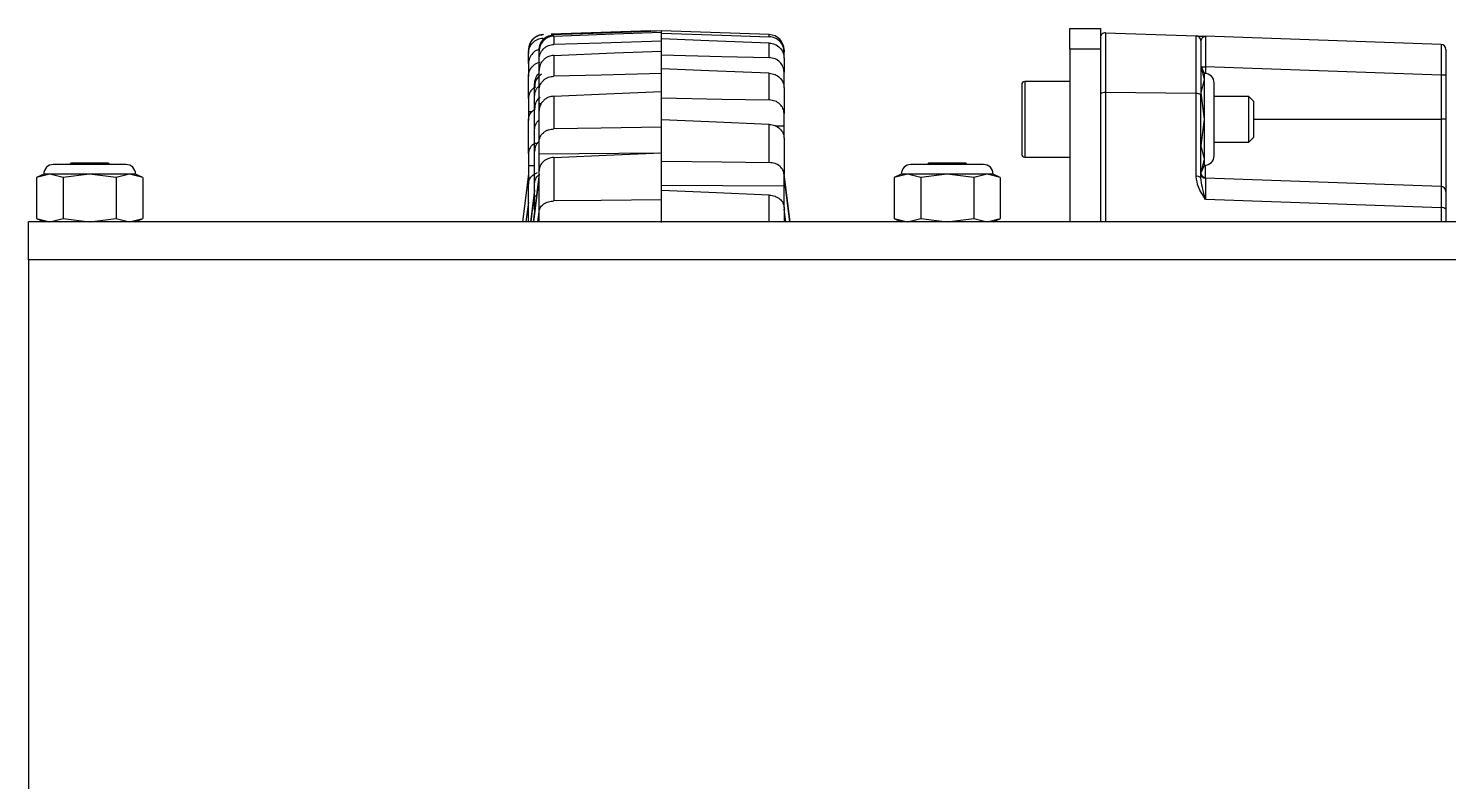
# Model space of a CAD drawing. Header units: inches. Extents: x 0 to 11, y 0 to 8.4.
# Drawn here: x 6.109 to 6.592, y 3.5822 to 3.8384 of the extents above; entities that cross this region are included whole.
import ezdxf

# ---------------------------------------------------------------- set-up
doc = ezdxf.new("R2010")
doc.units = ezdxf.units.IN
doc.header["$MEASUREMENT"] = 0

msp = doc.modelspace()

# ---------------------------------------------------------------- linework, layer by layer
at = {"color": 7, "linetype": 'Continuous', "lineweight": 25}
for p, q in [((6.284089065121456, 3.836293533167682), (6.284089065121456, 3.836229395487943)), ((6.32072916666678, 3.837573033707901), (6.286765180320175, 3.83638698516967)), ((6.28771406512145, 3.835775443948295), (6.287714065121452, 3.832942131492574)), ((6.32072916666678, 3.837573033707901), (6.32072916666678, 3.837568298930683)), ((6.32072916666678, 3.837568298930683), (6.320729166666733, 3.837483647334716)), ((6.32072916666678, 3.837568298930683), (6.322541666667602, 3.837504645101955)), ((6.360994268212099, 3.836293533167625), (6.324354166666822, 3.837573033707841)), ((6.324354166666822, 3.837115271879703), (6.324354166666775, 3.837573033707843)), ((6.324354166666775, 3.836751091455692), (6.324354166666822, 3.837115271879703)), ((6.324354166666775, 3.834847729314532), (6.324354166666775, 3.836751091455692)), ((6.360994268212099, 3.83555502713811), (6.360994268212099, 3.836293533167625)), ((6.463166666666617, 3.83840636730535), (6.473583333333285, 3.838406367305356)), ((6.463166666666617, 3.831381035580946), (6.463166666666617, 3.83840636730535)), ((6.473583333333285, 3.838406367305356), (6.473583333333285, 3.831381035580952)), ((6.475308165827934, 3.836932658576016), (6.475308165827934, 3.816557125323702)), ((6.475308165827934, 3.836932658576016), (6.506141499161267, 3.835855934850021)), ((6.506141499161267, 3.81622510966434), (6.506141499161267, 3.835855934850021)), ((6.589474832494601, 3.832945870725709), (6.50935850083893, 3.835743594675981)), ((6.279062500000113, 3.831032769224187), (6.279062500000113, 3.831088372610291)), ((6.279062500000113, 3.831032769224187), (6.279062500000113, 3.829900984804649)), ((6.282687500000109, 3.830559855135751), (6.282687500000109, 3.831072196840793)), ((6.282687500000109, 3.827860284087393), (6.282687500000109, 3.83055985513575)), ((6.324354166666775, 3.834037488503474), (6.324354166666775, 3.834847729314532)), ((6.324354166666822, 3.830698277007256), (6.324354166666775, 3.834037488503474)), ((6.324354166666775, 3.829448142230954), (6.324354166666822, 3.830698277007256)), ((6.360994268212099, 3.828461828854983), (6.360994268212099, 3.833432522198062)), ((6.366020833333442, 3.831088372610233), (6.366020833333442, 3.830390233216741)), ((6.366020833333442, 3.828237664616851), (6.366020833333442, 3.830390233216741)), ((6.473583333333285, 3.831381035580952), (6.463166666666617, 3.831381035580946)), ((6.463166666666617, 3.831381035580946), (6.46316666666662, 3.772573033972017)), ((6.473583333333285, 3.831381035580952), (6.473583333333287, 3.772573033972017)), ((6.279062500000113, 3.826430472964373), (6.279062500000113, 3.829900984804647)), ((6.279062500000113, 3.826430472964373), (6.279062500000113, 3.822048724222282)), ((6.282687500000109, 3.824083870939457), (6.282687500000109, 3.827860284087393)), ((6.287714065121452, 3.829218461286402), (6.287714065121452, 3.822148217033693)), ((6.324354166666775, 3.824698494795429), (6.324354166666775, 3.829448142230954)), ((6.366020833333442, 3.828237664616851), (6.366020833333442, 3.823501603893246)), ((6.509026041666759, 3.823098033972021), (6.507894468316284, 3.825524700853179)), ((6.279062500000113, 3.814570614280448), (6.279062500000113, 3.822048724222282)), ((6.282687500000109, 3.817347364822425), (6.282687500000109, 3.824083870939457)), ((6.324354166666775, 3.823017980334392), (6.324354166666775, 3.824698494795429)), ((6.324354166666775, 3.816894044644463), (6.324354166666775, 3.823017980334392)), ((6.360994268212099, 3.814049346426922), (6.360994268212099, 3.823165332761369)), ((6.366020833333442, 3.818861679391701), (6.366020833333442, 3.823501603893246)), ((6.509026041666759, 3.821004680906153), (6.507898884701651, 3.825515229884197)), ((6.507898884701651, 3.816494131928109), (6.509026041666759, 3.821004680906153)), ((6.507983732328515, 3.825333273561199), (6.509358500794655, 3.825333273561199)), ((6.509026041666759, 3.821004680906153), (6.509026041666759, 3.823098033972021)), ((6.509026041666759, 3.807473033972021), (6.509026041666759, 3.821004680906153)), ((6.5894748324946, 3.822535549610927), (6.509358500794709, 3.825333273562743)), ((6.509358500838926, 3.825333273561199), (6.509358500838926, 3.823081012197897)), ((6.5894748324946, 3.822535549610927), (6.5894748324946, 3.807473033972022)), ((6.591083333333429, 3.822535549610927), (6.5894748324946, 3.822535549610927)), ((6.591083333333429, 3.822535549610927), (6.591083333333429, 3.807473033972022)), ((6.28114583333344, 3.8194086323695), (6.28114583333344, 3.819421706207699)), ((6.28114583333344, 3.818484026310208), (6.28114583333344, 3.8194086323695)), ((6.28114583333344, 3.815271114330195), (6.28114583333344, 3.818484026310208)), ((6.282687500000109, 3.812845326430835), (6.282687500000109, 3.817347364822425)), ((6.324354166666775, 3.814795940228452), (6.324354166666775, 3.816894044644463)), ((6.366020833333442, 3.818130086981581), (6.366020833333442, 3.818861679391701)), ((6.366020833333443, 3.818130086981581), (6.366020833333443, 3.809444404350285)), ((6.463166666666763, 3.820348033972021), (6.447875000000096, 3.820348033972021)), ((6.447875000000096, 3.820348033972021), (6.447875000000096, 3.807489725565586)), ((6.506141499161267, 3.81622510966434), (6.475308165827934, 3.816557125323702)), ((6.475308165827934, 3.816557125323702), (6.475308165827943, 3.772573033972017)), ((6.506141499161267, 3.788053892685574), (6.506141499161267, 3.81622510966434)), ((6.509026041666759, 3.807473033972021), (6.507898884701651, 3.816494131928109)), ((6.512281250000092, 3.813657929805355), (6.512281250000092, 3.819842825638688)), ((6.279062500000113, 3.814570614280448), (6.279062500000113, 3.810129511828842)), ((6.28114583333344, 3.811091431004381), (6.28114583333344, 3.815271114330195)), ((6.28114583333344, 3.803860619576946), (6.28114583333344, 3.81109143100438)), ((6.282687500000109, 3.812845326430835), (6.283493114126538, 3.812857195164885)), ((6.282687500000109, 3.810421624634141), (6.282687500000109, 3.812845326430835)), ((6.287714065121452, 3.815319204586022), (6.287714065121452, 3.804226854330226)), ((6.324354166666741, 3.807344323132454), (6.324354166666775, 3.814795940228452)), ((6.507750000000097, 3.787540276864446), (6.507750000000097, 3.815711493843212)), ((6.524026246719257, 3.815285533972021), (6.512281250000092, 3.815285533972021)), ((6.512281250000092, 3.795103242305354), (6.512281250000092, 3.813657929805355)), ((6.525666666666763, 3.813645114024515), (6.524026246719257, 3.815285533972021)), ((6.524026246719257, 3.799660533972021), (6.524026246719257, 3.815285533972021)), ((6.525666666666763, 3.813645114024515), (6.525666666666763, 3.801300953919528)), ((6.279062500000113, 3.810129511828842), (6.280338805776955, 3.810146878615421)), ((6.279062500000113, 3.810129511828842), (6.279062500000113, 3.807072038434061)), ((6.279062500000113, 3.795813548977145), (6.279062500000113, 3.807072038434061)), ((6.282687500000109, 3.799852868777963), (6.282687500000109, 3.81042162463414)), ((6.324354166666775, 3.804844596602953), (6.324354166666741, 3.807344323132454)), ((6.366020833333443, 3.805114515299213), (6.366020833333443, 3.809444404350285)), ((6.447875000000096, 3.807489725565586), (6.447875000000096, 3.794598033972021)), ((6.507898884701651, 3.798451936015933), (6.509026041666759, 3.807473033972021)), ((6.509026041666759, 3.79394138703789), (6.509026041666759, 3.807473033972021)), ((6.525666666665758, 3.807473033972022), (6.589474832494536, 3.807473033972022)), ((6.589474832494536, 3.807473033972022), (6.5894748324946, 3.784612537392376)), ((6.591083333333429, 3.807473033972022), (6.589474832494536, 3.807473033972022)), ((6.28114583333344, 3.799398588021662), (6.28114583333344, 3.803860619576946)), ((6.324354166666777, 3.796122009406394), (6.324354166666775, 3.804844596602953)), ((6.360994268212099, 3.792755495839436), (6.360994268212099, 3.80573979053339)), ((6.366020833333443, 3.805114515299213), (6.363193060989317, 3.805147643440089)), ((6.366020833333443, 3.801017149950088), (6.366020833333443, 3.805114515299213)), ((6.28114583333344, 3.799398588021662), (6.282263441515597, 3.799414218196835)), ((6.28114583333344, 3.796552856547441), (6.28114583333344, 3.799398588021662)), ((6.28114583333344, 3.78552385021884), (6.28114583333344, 3.79655285654744)), ((6.282687500000109, 3.795728082137548), (6.282687500000109, 3.799852868777963)), ((6.366020833333443, 3.801017149950088), (6.366020833333443, 3.788645755482684)), ((6.507898884701651, 3.798451936015933), (6.507750000000097, 3.798451936015933)), ((6.509026041666759, 3.79394138703789), (6.507898884701651, 3.798451936015933)), ((6.512281250000092, 3.799660533972021), (6.524026246719257, 3.799660533972021)), ((6.524026246719257, 3.799660533972021), (6.525666666666763, 3.801300953919528)), ((6.142203124999993, 3.792104283972017), (6.117463541666659, 3.792104283972017)), ((6.123466666666659, 3.792573033972017), (6.12299791666666, 3.792104283972017)), ((6.136199999999993, 3.792573033972017), (6.123466666666659, 3.792573033972017)), ((6.136668749999992, 3.792104283972017), (6.136199999999993, 3.792573033972017)), ((6.279062500000113, 3.795813548977145), (6.279062500000113, 3.791774318318302)), ((6.279062500000113, 3.791774318318302), (6.281145833333433, 3.791789775730936)), ((6.279062500000113, 3.791774318318302), (6.279062500000113, 3.785425986459091)), ((6.282687500000109, 3.795728082137547), (6.323365646658701, 3.796078274899338)), ((6.282687500000109, 3.789988236660356), (6.282687500000109, 3.795728082137547)), ((6.287714065121452, 3.794499995728631), (6.287714065121452, 3.779722574919272)), ((6.324354166666777, 3.79323968519166), (6.324354166666777, 3.796122009406394)), ((6.324354166666777, 3.783312512049948), (6.324354166666777, 3.79323968519166)), ((6.433869791666659, 3.792104283972017), (6.409130208333326, 3.792104283972017)), ((6.415133333333325, 3.792573033972017), (6.414664583333326, 3.792104283972017)), ((6.427866666666659, 3.792573033972017), (6.415133333333325, 3.792573033972017)), ((6.42833541666666, 3.792104283972017), (6.427866666666659, 3.792573033972017)), ((6.447875000000096, 3.794598033972021), (6.463166666666763, 3.794598033972021)), ((6.507894468316284, 3.789421367090862), (6.509026041666759, 3.791848033972021)), ((6.507898884701651, 3.789430838059845), (6.509026041666759, 3.79394138703789)), ((6.509026041666759, 3.791848033972021), (6.509026041666759, 3.79394138703789)), ((6.509358500838861, 3.78759895557468), (6.509358500838839, 3.791865055746136)), ((6.114208333333326, 3.788849075638684), (6.111781666452167, 3.787717502288209)), ((6.116301686399193, 3.788849075638684), (6.11179113742115, 3.787721918673575)), ((6.11179113742115, 3.787721918673575), (6.11179113742115, 3.773700190937126)), ((6.116301686399193, 3.788849075638684), (6.114208333333326, 3.788849075638684)), ((6.129833333333325, 3.788849075638684), (6.116301686399193, 3.788849075638684)), ((6.120812235377238, 3.787721918673575), (6.116301686399193, 3.788849075638684)), ((6.129833333333325, 3.788849075638684), (6.120812235377238, 3.787721918673575)), ((6.120812235377238, 3.787721918673575), (6.120812235377238, 3.773700190937126)), ((6.138854431289414, 3.787721918673575), (6.129833333333325, 3.788849075638684)), ((6.143364980267457, 3.788849075638684), (6.129833333333325, 3.788849075638684)), ((6.143364980267457, 3.788849075638684), (6.138854431289414, 3.787721918673575)), ((6.138854431289414, 3.787721918673575), (6.138854431289414, 3.773700190937126)), ((6.145458333333326, 3.788849075638684), (6.143364980267457, 3.788849075638684)), ((6.147875529245502, 3.787721918673575), (6.143364980267457, 3.788849075638684)), ((6.147885000214484, 3.787717502288209), (6.145458333333326, 3.788849075638684)), ((6.147875529245502, 3.787721918673575), (6.147875529245502, 3.773700190937126)), ((6.279062413031428, 3.788807689062902), (6.277026530377857, 3.772573033972038)), ((6.282687258027813, 3.788806453023943), (6.28065153037786, 3.772573033972038)), ((6.282687500000109, 3.788802064812087), (6.280652322647301, 3.772573033972017)), ((6.280862336384899, 3.772573033972017), (6.282687500000109, 3.787127360924673)), ((6.282687500000109, 3.775908357363674), (6.282687500000109, 3.789988236660356)), ((6.368056802955691, 3.772573033972038), (6.366020833333442, 3.788808382573642)), ((6.368056010686251, 3.772573033972017), (6.366020833333443, 3.788802064812088)), ((6.366020833333443, 3.784757463369872), (6.366020833333443, 3.788645755482684)), ((6.366020833333443, 3.787127360924674), (6.367845996948652, 3.772573033972017)), ((6.405874999999992, 3.788849075638684), (6.403448333118834, 3.787717502288209)), ((6.40796835306586, 3.788849075638684), (6.403457804087816, 3.787721918673575)), ((6.403457804087816, 3.787721918673575), (6.403457804087816, 3.773700190937126)), ((6.40796835306586, 3.788849075638684), (6.405874999999992, 3.788849075638684)), ((6.421499999999993, 3.788849075638684), (6.40796835306586, 3.788849075638684)), ((6.412478902043904, 3.787721918673575), (6.40796835306586, 3.788849075638684)), ((6.421499999999993, 3.788849075638684), (6.412478902043904, 3.787721918673575)), ((6.412478902043904, 3.787721918673575), (6.412478902043904, 3.773700190937126)), ((6.43052109795608, 3.787721918673575), (6.421499999999993, 3.788849075638684)), ((6.435031646934124, 3.788849075638684), (6.421499999999993, 3.788849075638684)), ((6.435031646934124, 3.788849075638684), (6.43052109795608, 3.787721918673575)), ((6.43052109795608, 3.787721918673575), (6.43052109795608, 3.773700190937126)), ((6.437124999999992, 3.788849075638684), (6.435031646934124, 3.788849075638684)), ((6.439542195912168, 3.787721918673575), (6.435031646934124, 3.788849075638684)), ((6.439551666881151, 3.787717502288209), (6.437124999999992, 3.788849075638684)), ((6.439542195912168, 3.787721918673575), (6.439542195912168, 3.773700190937126)), ((6.507898884701651, 3.789430838059845), (6.507750000000097, 3.789430838059845)), ((6.508371386369666, 3.787790760578787), (6.508332565973782, 3.787830481533865)), ((6.589474832494602, 3.784612537392375), (6.509358500838919, 3.787410261342648)), ((6.279062500000113, 3.772573033972038), (6.279062500000113, 3.785425986459091)), ((6.28114583333344, 3.783426300321463), (6.279829012778897, 3.772573033972038)), ((6.279925922709737, 3.772573033972017), (6.28114583333344, 3.782627566365111)), ((6.28114583333344, 3.78145549905582), (6.28114583333344, 3.78552385021884)), ((6.366020833333443, 3.784757463369872), (6.324354166666777, 3.784984002414431)), ((6.324354166666777, 3.780069526377662), (6.324354166666777, 3.783312512049948)), ((6.366020833333443, 3.777418821454508), (6.366020833333443, 3.784757463369872)), ((6.279062500000111, 3.779293871754253), (6.27821968338456, 3.772573033972017)), ((6.28114583333344, 3.78145549905582), (6.281766030716309, 3.781460348062429)), ((6.28114583333344, 3.776514733647244), (6.28114583333344, 3.78145549905582)), ((6.324354166666777, 3.772378803220219), (6.324354166666777, 3.780069526377662)), ((6.360994268212099, 3.772573033972017), (6.360994268212099, 3.781685361796972)), ((6.366020833333443, 3.777418821454508), (6.366020833333443, 3.772573033972038)), ((6.5894748324946, 3.777412315159647), (6.509358500852112, 3.780210039109458)), ((6.5894748324946, 3.777412315159647), (6.5894748324946, 3.772573033972017)), ((6.108999999999992, 3.759656367305351), (6.108999999999992, 3.772573033972017)), ((8.358999999999993, 3.772573033972017), (6.108999999999992, 3.772573033972017)), ((6.111747025433865, 3.773720760694613), (6.114208333333326, 3.772573033972017)), ((6.11179113742115, 3.773700190937126), (6.116301686399193, 3.772573033972017)), ((6.116301686399193, 3.772573033972017), (6.120812235377238, 3.773700190937126)), ((6.120812235377238, 3.773700190937126), (6.129833333333325, 3.772573033972017)), ((6.129833333333325, 3.772573033972017), (6.138854431289414, 3.773700190937126)), ((6.138854431289414, 3.773700190937126), (6.143364980267457, 3.772573033972017)), ((6.143364980267457, 3.772573033972017), (6.147875529245502, 3.773700190937126)), ((6.145458333333326, 3.772573033972017), (6.147919641232785, 3.773720760694613)), ((6.282687500000109, 3.776906829260609), (6.282144026880244, 3.772573033972017)), ((6.282687500000109, 3.772573033972038), (6.282687500000109, 3.775908357363675)), ((6.366564306453308, 3.772573033972017), (6.366020833333442, 3.776906829260616)), ((6.403413692100533, 3.773720760694613), (6.405874999999992, 3.772573033972017)), ((6.403457804087816, 3.773700190937126), (6.40796835306586, 3.772573033972017)), ((6.40796835306586, 3.772573033972017), (6.412478902043904, 3.773700190937126)), ((6.412478902043904, 3.773700190937126), (6.421499999999993, 3.772573033972017)), ((6.421499999999993, 3.772573033972017), (6.43052109795608, 3.773700190937126)), ((6.43052109795608, 3.773700190937126), (6.435031646934124, 3.772573033972017)), ((6.435031646934124, 3.772573033972017), (6.439542195912168, 3.773700190937126)), ((6.437124999999992, 3.772573033972017), (6.439586307899453, 3.773720760694613)), ((6.59108333333343, 3.776898699338518), (6.59108333333343, 3.772573033972017)), ((6.108999999999992, 3.759656367305351), (6.108999999999992, 3.507989700638684)), ((8.358999999999993, 3.759656367305351), (6.108999999999992, 3.759656367305351))]:
    msp.add_line(p, q, dxfattribs=at)
at = {"color": 7, "linetype": 'Continuous', "lineweight": 25, "flags": 128}
for points in [[(6.286773509384108, 3.836321353726381), (6.304607504241163, 3.836932274494674), (6.320729166666733, 3.837483647334716)], [(6.324354166666775, 3.837568298930624), (6.30383569204454, 3.836847703361654), (6.28771406512145, 3.83628063007802)], [(6.28771406512145, 3.835775443948295), (6.308232504106771, 3.836526246228875), (6.324354166666822, 3.837115271879703)], [(6.324354166666775, 3.836751091455692), (6.344872641425385, 3.836081791377214), (6.360994268212099, 3.83555502713811)], [(6.279409696342966, 3.832958154220773), (6.27915819175299, 3.832082169461211), (6.279062500000113, 3.831088372610291)], [(6.324354166666775, 3.834037488503474), (6.303835692044505, 3.833424577709758), (6.287714065121452, 3.832942131492574)], [(6.287714065121452, 3.829218461286402), (6.308232504106771, 3.830047646717826), (6.324354166666822, 3.830698277007256)], [(6.360994268212099, 3.833432522198062), (6.340475829092334, 3.834225533711293), (6.324354166666775, 3.834847729314532)], [(6.324354166666775, 3.829448142230954), (6.344872641425385, 3.82889628532754), (6.360994268212099, 3.828461828854983)], [(6.281483485363606, 3.821266482550266), (6.281241525086316, 3.820415503058619), (6.28114583333344, 3.819421706207699)], [(6.324354166666775, 3.823017980334392), (6.30383569204452, 3.822531377300249), (6.287714065121452, 3.822148217033693)], [(6.360994268212099, 3.823165332761369), (6.340475829092326, 3.824024381527552), (6.324354166666775, 3.824698494795429)], [(6.287714065121452, 3.815319204586022), (6.308232504106744, 3.816201578788542), (6.324354166666775, 3.816894044644463)], [(6.324354166666775, 3.814795940228452), (6.344872641425385, 3.81437829439286), (6.360994268212099, 3.814049346426922)], [(6.360994268212099, 3.80573979053339), (6.340475829092326, 3.806638774790464), (6.324354166666741, 3.807344323132454)], [(6.324354166666775, 3.804844596602953), (6.303835692044509, 3.804499086515343), (6.287714065121452, 3.804226854330226)], [(6.287714065121452, 3.794499995728631), (6.308232504106746, 3.795408748208609), (6.324354166666777, 3.796122009406394)], [(6.324354166666777, 3.79323968519166), (6.344872641425385, 3.792968940381265), (6.360994268212099, 3.792755495839436)], [(6.509265368203872, 3.787438198778809), (6.509000251032814, 3.787470872410187), (6.50883452259125, 3.78751421912481)], [(6.360994268212099, 3.781685361796972), (6.340475829092388, 3.782596966363191), (6.324354166666777, 3.783312512049948)], [(6.324354166666777, 3.780069526377662), (6.303835692044473, 3.77987560738576), (6.287714065121452, 3.779722574919272)]]:
    msp.add_lwpolyline(points, dxfattribs=at)
at = {"color": 7, "linetype": 'Continuous', "lineweight": 25}
for centre, radius, start, end in [((6.284270833333447, 3.831088372610291), 0.005208333333334126, 91.99999999999066, 154.5930929045324), ((6.360812500000109, 3.831088372610233), 0.005208333333333657, 0, 88.00000000001928), ((6.475250000000096, 3.835267007197651), 0.001666666666666927, 87.99999999998971, 180), ((6.50608333333343, 3.834190283471655), 0.001666666666666927, 0, 87.99999999998971), ((6.589416666666764, 3.831280219347344), 0.001666666666666569, 0, 87.99999999998971), ((6.509026041666759, 3.819842825638688), 0.003255208333333481, 0, 90), ((6.447875000000096, 3.819306367305355), 0.001041666666666163, 90, 180), ((6.474903423422357, 3.814763350128385), 0.001838870812811461, 77.28487179551755, 135.8797931286119), ((6.506491552643046, 3.81454588420913), 0.001715323750646401, 42.80673007353413, 101.7753144176121), ((6.117463541666659, 3.788849075638684), 0.003255208333333481, 90, 180), ((6.142203124999993, 3.788849075638684), 0.003255208333333481, 0, 90), ((6.409130208333326, 3.788849075638684), 0.003255208333333925, 90, 180), ((6.433869791666659, 3.788849075638684), 0.003255208333333481, 0, 90), ((6.447875000000096, 3.795639700638687), 0.001041666666666607, 180, 270.0000000000008), ((6.509026041666759, 3.795103242305354), 0.003255208333333037, 270.0000000000008, 0), ((6.506491552643046, 3.786374667230368), 0.001715323750643637, 42.80673007347811, 101.7753144176654), ((6.509408220961221, 3.789256447962939), 0.001658237952672347, 180.2593767368222, 268.2818025692267), ((6.509416666666763, 3.789075912721013), 0.001666666666666927, 180, 267.9999999997459), ((6.589416666666764, 3.78294688601401), 0.001666666666666927, 0, 87.9999999999592), ((6.589824885976378, 3.775733089704435), 0.001715323750648911, 42.80673007353735, 101.775314417597)]:
    msp.add_arc(centre, radius, start, end, dxfattribs=at)
for points, knots in [([(6.284089065121456, 3.836229395487943), (6.283424759502219, 3.836131856181273), (6.282096507702175, 3.835936830343908), (6.280442437096451, 3.834728143678952), (6.279287676755054, 3.833034953922455), (6.279137648704118, 3.831700962463287), (6.279062500000113, 3.831032769224187)], [0, 0, 0, 0, 0.2499123639394919, 0.4996895068213445, 0.7493956301627092, 1, 1, 1, 1]), ([(6.282687500000109, 3.831072196840793), (6.282761998747069, 3.831739200739333), (6.282910946183852, 3.833072760363671), (6.283897080493023, 3.834529180523393), (6.284948537934512, 3.835409416415568), (6.286125153656247, 3.836062760442905), (6.287091539375107, 3.836195270094046), (6.28771406512145, 3.83628063007802)], [0, 0, 0, 0, 0.2498545218870825, 0.4995411617176122, 0.6366718540041397, 0.7659515027589567, 1, 1, 1, 1]), ([(6.28771406512145, 3.835775443948295), (6.287113641314444, 3.835694285995898), (6.286163533797205, 3.83556586207307), (6.284978389752774, 3.834923261976555), (6.283904779749575, 3.834030861530595), (6.282910524509506, 3.832558755052169), (6.282761837166205, 3.831226116236368), (6.282687500000109, 3.83055985513575)], [0, 0, 0, 0, 0.2258044907771559, 0.357311854743126, 0.500927141448777, 0.7504854067851193, 1, 1, 1, 1]), ([(6.366020833333442, 3.830390233216741), (6.365946098464287, 3.831053288971532), (6.36579666933739, 3.832379040172311), (6.36464473685788, 3.834062152550182), (6.362990365478746, 3.835265566987636), (6.361660429508031, 3.835458425057549), (6.360994268212099, 3.83555502713811)], [0, 0, 0, 0, 0.2499136709341052, 0.4996915371566854, 0.7493968572079486, 1, 1, 1, 1]), ([(6.50614149929473, 3.83585593484536), (6.506215893315666, 3.835853336933658), (6.506373426238147, 3.8358478357305), (6.507537163666397, 3.83580719743501), (6.508673785816017, 3.83576750457486), (6.509358500784395, 3.835743593114493)], [0, 0, 0, 0, 0.2624106760730198, 0.5556672454618936, 1, 1, 1, 1]), ([(6.507865076862986, 3.834424677184786), (6.507980413913293, 3.83474072679304), (6.508262610010189, 3.835514007934165), (6.50895129183241, 3.835658285276), (6.509358500838926, 3.835743594675981)], [0, 0, 0, 0, 0.408712422229039, 1, 1, 1, 1]), ([(6.509358500838924, 3.835743594675981), (6.50935490832047, 3.835701577942443), (6.509347818344932, 3.835618656277086), (6.509338638082657, 3.834774988717139), (6.509331715576464, 3.832882451579214), (6.509338633440153, 3.830049501912283), (6.509347817268647, 3.827443929155828), (6.509354907887193, 3.826043094478836), (6.509358500794655, 3.825333273561199)], [0, 0, 0, 0, 0.1304437181166539, 0.257435774533238, 0.4999999364941243, 0.7425547935743328, 0.8695492082914719, 1, 1, 1, 1]), ([(6.279062500000113, 3.829900984804647), (6.279137234869268, 3.830567544920144), (6.279286663996166, 3.831900302938041), (6.280438596475675, 3.833596715026374), (6.28209296785481, 3.834813441068916), (6.283422903825524, 3.835013306158353), (6.284089065121456, 3.835113418035859)], [0, 0, 0, 0, 0.2499136709340917, 0.4996915371566746, 0.7493968572079397, 1, 1, 1, 1]), ([(6.282705993037112, 3.831167305107633), (6.282519013281221, 3.831133376768243), (6.281678171128579, 3.830980802080187), (6.280451741154306, 3.830000199451962), (6.279285341253054, 3.828386480368196), (6.279136869272206, 3.827083255359521), (6.279062500000113, 3.826430472964373)], [0, 0, 0, 0, 0.08694522671689364, 0.390989983091056, 0.6949482899261077, 1, 1, 1, 1]), ([(6.282687500000109, 3.827860284087393), (6.282761998747087, 3.828513659955437), (6.282910946183905, 3.82981997267572), (6.283897080498801, 3.83124298557571), (6.284948537953714, 3.832100729568283), (6.286125153680167, 3.832735825137726), (6.287091539388728, 3.83286130193129), (6.287714065121452, 3.832942131492574)], [0, 0, 0, 0, 0.249854521873369, 0.4995411616901911, 0.6366718578090272, 0.765951507837574, 1, 1, 1, 1]), ([(6.360994268212099, 3.833432522198062), (6.361658573831336, 3.833332419725485), (6.36298682563138, 3.833132268943167), (6.364640896237102, 3.831921784588902), (6.365795656578502, 3.830231371438305), (6.365945684629437, 3.828903028516593), (6.366020833333442, 3.82823766461685)], [0, 0, 0, 0, 0.2499123639394782, 0.499689506821371, 0.7493956301626963, 1, 1, 1, 1]), ([(6.507750000000097, 3.834190283471655), (6.507750000000097, 3.833881793403732), (6.507750000000097, 3.833250899175697), (6.507750000000097, 3.828558371787741), (6.507750000000097, 3.822491379828837), (6.507750000000097, 3.817938043584288), (6.507750000000097, 3.815711493843212)], [0, 0, 0, 0, 0.274417539660293, 0.5612123690370145, 0.7854359015814473, 1, 1, 1, 1]), ([(6.589474832494601, 3.832945870725709), (6.589478645665036, 3.832903586199023), (6.589486171550423, 3.832820131103874), (6.589496446958128, 3.831975691076279), (6.58950046905073, 3.830082821223694), (6.589496448663287, 3.827250446304897), (6.589486171570266, 3.824645513727472), (6.589478645647033, 3.82324509728865), (6.5894748324946, 3.822535549610927)], [0, 0, 0, 0, 0.1304258017858237, 0.2574156210559068, 0.5000000347165617, 0.7425896055538498, 0.869578117952665, 0.9999999999999999, 0.9999999999999999, 0.9999999999999999, 0.9999999999999999]), ([(6.591083333333429, 3.831280219347344), (6.591083333333429, 3.831125138790941), (6.591083333333429, 3.830803923927047), (6.591083333333429, 3.828443089962412), (6.591083333333429, 3.825506663219437), (6.591083333333429, 3.823502889432404), (6.591083333333429, 3.822535549610927)], [0, 0, 0, 0, 0.2712790564576468, 0.5618942001409076, 0.7885004839537907, 1, 1, 1, 1]), ([(6.279062500000113, 3.822048724222282), (6.279136711492684, 3.822699910623747), (6.279285094150818, 3.824001929567758), (6.280444871116913, 3.825639487676836), (6.281771767325362, 3.826677983506907), (6.282726511798164, 3.826849571131417), (6.283024277203361, 3.826903085825658)], [0, 0, 0, 0, 0.2897308426204231, 0.5793042436196789, 0.868793540122951, 1, 1, 1, 1]), ([(6.287714065121452, 3.829218461286402), (6.287113641314593, 3.829136141227898), (6.286163533797467, 3.829005878394377), (6.284978389752984, 3.828370748514764), (6.283904779749639, 3.827491321918389), (6.282910524509507, 3.826043970353856), (6.282761837166205, 3.824737199293934), (6.282687500000109, 3.824083870939457)], [0, 0, 0, 0, 0.2258044907214367, 0.357311854701376, 0.5009271414490318, 0.7504854067852402, 1, 1, 1, 1]), ([(6.366020833333442, 3.823501603893246), (6.365946098464287, 3.824141008673745), (6.36579666933739, 3.825419470778034), (6.36464473685788, 3.827038142927537), (6.362990365478746, 3.828191680621179), (6.361660429508031, 3.828371671776702), (6.360994268212099, 3.828461828854983)], [0, 0, 0, 0, 0.2499136709342795, 0.4996915371567328, 0.7493968572080023, 1, 1, 1, 1]), ([(6.28114583333344, 3.8194086323695), (6.281225669788064, 3.820068526608436), (6.281385289053666, 3.821387871690683), (6.28212436772048, 3.822625540324333), (6.28266102922465, 3.823069713791844), (6.282687500000103, 3.823091622604064)], [0, 0, 0, 0, 0.4875248968649892, 0.9747222163794097, 1, 1, 1, 1]), ([(6.28355542805979, 3.822871186269756), (6.283532022838918, 3.822859053975525), (6.283169770997825, 3.8226712776693), (6.28237736627504, 3.821926973811902), (6.281364529674412, 3.820489238264251), (6.281218727860894, 3.819152391300621), (6.28114583333344, 3.818484026310208)], [0, 0, 0, 0, 0.01520049696278536, 0.2352640908737627, 0.6176655051200818, 1, 1, 1, 1]), ([(6.282687500000109, 3.817347364822425), (6.282761998747087, 3.817967260164841), (6.282910946183903, 3.819206634330074), (6.28389708049875, 3.820553002434684), (6.284948537953546, 3.821362192404471), (6.286125153679956, 3.821959742466637), (6.287091539388609, 3.822074373857217), (6.287714065121452, 3.822148217033693)], [0, 0, 0, 0, 0.2498545218734873, 0.4995411616904272, 0.6366718577756316, 0.7659515077930048, 1, 1, 1, 1]), ([(6.360994268212099, 3.823165332761369), (6.361658573831336, 3.82306570868586), (6.36298682563138, 3.822866514438829), (6.364640896237104, 3.821691012349824), (6.365795656578502, 3.820054738153317), (6.365945684629437, 3.818772404796562), (6.366020833333443, 3.818130086981581)], [0, 0, 0, 0, 0.2499123639394805, 0.4996895068212835, 0.7493956301627629, 1, 1, 1, 1]), ([(6.281446567396611, 3.818462882416649), (6.28112592836416, 3.818284153735926), (6.28023901178611, 3.817789774032072), (6.279298879735497, 3.81639093488732), (6.279141387497945, 3.815178113640302), (6.279062500000113, 3.814570614280448)], [0, 0, 0, 0, 0.2203354659151566, 0.6094678366479175, 1, 1, 1, 1]), ([(6.28114583333344, 3.815271114330195), (6.281223899317467, 3.815917075457055), (6.281379978831489, 3.817208563677076), (6.282196950880915, 3.818485531523686), (6.282823747169441, 3.818974178387615), (6.282934162029545, 3.819060257192018)], [0, 0, 0, 0, 0.4518735190712456, 0.9034434156379623, 0.9999999999999999, 0.9999999999999999, 0.9999999999999999, 0.9999999999999999]), ([(6.446833333333429, 3.819306357360959), (6.446833333333429, 3.819183232351137), (6.446833333333429, 3.818943300700925), (6.44683333333343, 3.817145346235799), (6.446833333333429, 3.814476776403113), (6.44683333333343, 3.811139935199694), (6.44683333333343, 3.808606800704115), (6.44683333333343, 3.807488375113032)], [0, 0, 0, 0, 0.2102047692200615, 0.4096225229497007, 0.5904475027011584, 0.8191750202485377, 1, 1, 1, 1]), ([(6.283045773333559, 3.814989765751237), (6.282895993044933, 3.814873707839103), (6.282225670558951, 3.814354305527264), (6.281378225067954, 3.813031117563436), (6.281223292725748, 3.811737955470701), (6.28114583333344, 3.81109143100438)], [0, 0, 0, 0, 0.1257840196703476, 0.5629302596275759, 1, 1, 1, 1]), ([(6.287714065121452, 3.815319204586022), (6.287113641314469, 3.815238223674672), (6.286163533797249, 3.815110079900673), (6.284978389752809, 3.814501718337805), (6.283904779749586, 3.813661986523248), (6.282910524509507, 3.81228336691767), (6.282761837166205, 3.811042169191026), (6.282687500000109, 3.81042162463414)], [0, 0, 0, 0, 0.2258044907676653, 0.3573118547360034, 0.5009271414488065, 0.7504854067851312, 1, 1, 1, 1]), ([(6.366020833333443, 3.809444404350285), (6.365946098464287, 3.81004073016579), (6.36579666933739, 3.81123305774948), (6.364644736857881, 3.812738107136442), (6.362990365478745, 3.813806718427164), (6.361660429508031, 3.813968373728122), (6.360994268212099, 3.814049346426922)], [0, 0, 0, 0, 0.2499136709340873, 0.4996915371567374, 0.7493968572079213, 1, 1, 1, 1]), ([(6.279062500000113, 3.807072038434061), (6.279140964314338, 3.807679486700838), (6.27929785030477, 3.80889405314306), (6.280235409872263, 3.810311916116691), (6.281121830775472, 3.810825654869278), (6.281442175655533, 3.811011315629854)], [0, 0, 0, 0, 0.3898554283422204, 0.7794990067132708, 0.9999999999999999, 0.9999999999999999, 0.9999999999999999, 0.9999999999999999]), ([(6.28114583333344, 3.803860619576946), (6.281225669788016, 3.804468903956784), (6.281385289053522, 3.805685063998493), (6.282124367720842, 3.806820806612912), (6.28266102922465, 3.807225817036959), (6.282687500000103, 3.807245794135959)], [0, 0, 0, 0, 0.4875248968564198, 0.9747222163622474, 1, 1, 1, 1]), ([(6.44683333333343, 3.807488375113032), (6.44683333333343, 3.806369707703967), (6.44683333333343, 3.803836025512163), (6.44683333333343, 3.800494683841357), (6.446833333333429, 3.797819177267859), (6.44683333333343, 3.796012725678223), (6.44683333333343, 3.795766212841019), (6.44683333333343, 3.795639710583083)], [0, 0, 0, 0, 0.1808249797514624, 0.4095524972988378, 0.5903774770503009, 0.7897952307799346, 1, 1, 1, 1]), ([(6.591083333333429, 3.807473033972022), (6.591083333333429, 3.805195813300378), (6.591083333333429, 3.800487288576885), (6.591083333333429, 3.793823809538822), (6.591083333333429, 3.787937478085129), (6.591083333333429, 3.783748356658679), (6.59108333333343, 3.783207376236323), (6.59108333333343, 3.78294688601401)], [0, 0, 0, 0, 0.1775623555452599, 0.367139096995472, 0.5633612870161246, 0.7897518824804881, 1, 1, 1, 1]), ([(6.282687500000109, 3.799852868777963), (6.282761998747054, 3.800420448388407), (6.282910946183803, 3.801555226241643), (6.283897080487627, 3.802784040823691), (6.284948537916578, 3.803520089932626), (6.286125153633908, 3.804061938244695), (6.287091539362383, 3.804162241221106), (6.287714065121452, 3.804226854330227)], [0, 0, 0, 0, 0.2498545218999127, 0.4995411617432645, 0.636671850450165, 0.7659514980152242, 1, 1, 1, 1]), ([(6.360994268212099, 3.80573979053339), (6.361658573831337, 3.805643671882071), (6.36298682563138, 3.805451486586727), (6.364640896237104, 3.804346683799122), (6.365795656578503, 3.802814265920172), (6.365945684629438, 3.801616905178529), (6.366020833333443, 3.801017149950088)], [0, 0, 0, 0, 0.2499123639394894, 0.4996895068213376, 0.7493956301626549, 1, 1, 1, 1]), ([(6.281145833333433, 3.799170121973628), (6.280932000538032, 3.799059537975914), (6.280157384615669, 3.798658944020119), (6.279303607794193, 3.797463049159514), (6.279142965402749, 3.796364040083538), (6.279062500000113, 3.795813548977145)], [0, 0, 0, 0, 0.1598849919468366, 0.5791883339356236, 0.9999999999999999, 0.9999999999999999, 0.9999999999999999, 0.9999999999999999]), ([(6.282687500000103, 3.799968348896173), (6.282660222518041, 3.799947403653283), (6.282120988636498, 3.799533348404403), (6.281385582911866, 3.798379468727951), (6.281225745197301, 3.797161691753142), (6.28114583333344, 3.79655285654744)], [0, 0, 0, 0, 0.02595135016598053, 0.5130182928793862, 1, 1, 1, 1]), ([(6.287714065121452, 3.794499995728631), (6.287113641314318, 3.794422814528444), (6.286163533796983, 3.794300683397695), (6.284978389752594, 3.793737574909812), (6.283904779749522, 3.792963052703332), (6.282910524509506, 3.791695053715819), (6.282761837166205, 3.790557142487299), (6.282687500000109, 3.789988236660356)], [0, 0, 0, 0, 0.2258044908243679, 0.3573118547784933, 0.500927141448558, 0.750485406785009, 1, 1, 1, 1]), ([(6.366020833333443, 3.788645755482684), (6.365946098464287, 3.789180883275046), (6.36579666933739, 3.790250848067855), (6.364644736857881, 3.791596544528244), (6.362990365478746, 3.792547760202725), (6.361660429508031, 3.792686167834597), (6.360994268212099, 3.792755495839436)], [0, 0, 0, 0, 0.249913670934076, 0.4996915371567397, 0.7493968572079143, 1, 1, 1, 1]), ([(6.279062500000113, 3.785425986459091), (6.279138632553887, 3.785981214835985), (6.279290856290511, 3.787091369875068), (6.280409796879317, 3.788553250337895), (6.281539746466104, 3.789129700149041), (6.2820954652026, 3.789413203027798)], [0, 0, 0, 0, 0.3370757049383157, 0.67396824074983, 0.9999999999999999, 0.9999999999999999, 0.9999999999999999, 0.9999999999999999]), ([(6.28114583333344, 3.78552385021884), (6.281225669788016, 3.78607806540635), (6.281385289053522, 3.787186123393531), (6.282124367720844, 3.788218087186907), (6.282661029224651, 3.788584660037041), (6.282687500000103, 3.788602741206519)], [0, 0, 0, 0, 0.4875248968563891, 0.9747222163622035, 1, 1, 1, 1]), ([(6.509358500829367, 3.78021003890887), (6.508922749041927, 3.780897000482802), (6.5080480432027, 3.782275971992187), (6.506646472029899, 3.784809601347833), (6.506331288418629, 3.786834556594659), (6.506141499161267, 3.788053892685574)], [0, 0, 0, 0, 0.2831248531859798, 0.5683303418377984, 1, 1, 1, 1]), ([(6.507947774908202, 3.78832991828229), (6.507903798659983, 3.788407577235265), (6.507782271053096, 3.788622186418418), (6.507762288660738, 3.788870023726189), (6.50774953714101, 3.789028178078427)], [0, 0, 0, 0, 0.361862208478677, 0.9999999999999999, 0.9999999999999999, 0.9999999999999999, 0.9999999999999999]), ([(6.509358500838926, 3.780210039109919), (6.508956090074118, 3.781575667862908), (6.508198196448999, 3.784147669948066), (6.507893101778985, 3.78645707309076), (6.507750000000097, 3.787540276864446)], [0, 0, 0, 0, 0.5309594268487563, 1, 1, 1, 1]), ([(6.509265368203872, 3.787438198778803), (6.509296502727156, 3.787457305729534), (6.509352216995997, 3.78749149702837), (6.509356577217781, 3.787566060174618), (6.509358500838861, 3.78759895557468)], [0, 0, 0, 0, 0.5588249461396404, 1, 1, 1, 1]), ([(6.509358500838919, 3.787410261342648), (6.509354707581705, 3.787307702124993), (6.509347248441856, 3.787106027547119), (6.509343559936751, 3.78553993803446), (6.509347244957843, 3.783250341286608), (6.509354706298087, 3.781234976854131), (6.509358500852121, 3.780210039109793)], [0, 0, 0, 0, 0.2542690792086552, 0.5000000037833034, 0.7457190074243857, 1, 1, 1, 1]), ([(6.589474832494602, 3.784612537392375), (6.589478861415896, 3.784509685150834), (6.589486784169194, 3.784307429292135), (6.58948943034386, 3.782741115621267), (6.589486785407463, 3.780451933916315), (6.589478861766186, 3.77843695656959), (6.5894748324946, 3.777412315159647)], [0, 0, 0, 0, 0.2542626990341045, 0.4999999976418888, 0.7457436887713706, 1, 1, 1, 1]), ([(6.591083333333429, 3.78294688601401), (6.591083333333429, 3.782845971771918), (6.59108333333343, 3.782639617348362), (6.591083333333429, 3.781104064775989), (6.59108333333343, 3.779118244356517), (6.59108333333343, 3.777627699359861), (6.59108333333343, 3.776898699338518)], [0, 0, 0, 0, 0.2744279726510567, 0.5611638647797847, 0.7853727645529094, 1, 1, 1, 1]), ([(6.282687500000109, 3.775908357363675), (6.282761998747071, 3.776406375622955), (6.282910946183853, 3.777402077513473), (6.283897080493127, 3.778476001684704), (6.284948537934859, 3.779116545468753), (6.28612515365668, 3.779586228223391), (6.287091539375353, 3.779669155121843), (6.287714065121452, 3.779722574919272)], [0, 0, 0, 0, 0.2498545218868205, 0.4995411617170995, 0.636671854072884, 0.7659515028507178, 1, 1, 1, 1]), ([(6.360994268212099, 3.781685361796972), (6.361658573831337, 3.781595669086425), (6.362986825631381, 3.781416332195715), (6.364640896237104, 3.780415797583156), (6.365795656578502, 3.779033797763574), (6.365945684629438, 3.777957790837282), (6.366020833333443, 3.777418821454508)], [0, 0, 0, 0, 0.2499123639394968, 0.499689506821367, 0.7493956301627892, 1, 1, 1, 1])]:
    msp.add_open_spline(points, degree=3, knots=knots, dxfattribs=at)

doc.saveas('drawing.dxf')
